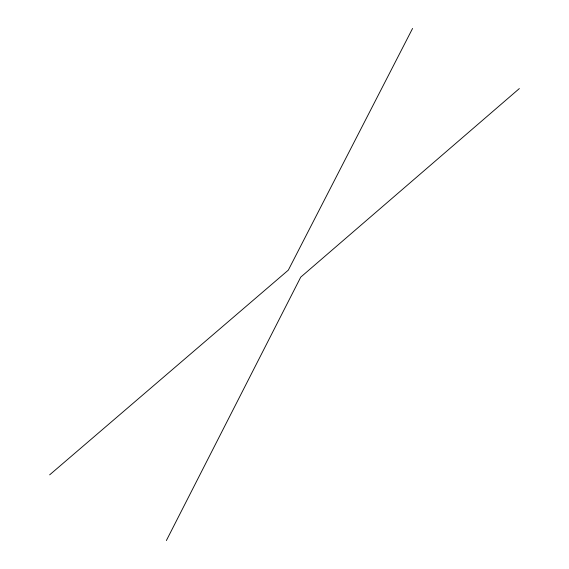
<?xml version="1.0" encoding="UTF-8"?>
<svg xmlns="http://www.w3.org/2000/svg" width="569" height="569" viewBox="0 0 569 569"><rect width="100%" height="100%" fill="white"/><g stroke="black" fill="none" stroke-linecap="round" stroke-linejoin="round"><path stroke-width="0.85" d="M166.368 540.55L300.731 277.139L519.348 88.565M412.568 28.45L288.312 270.147L49.652 474.845"/></g></svg>
